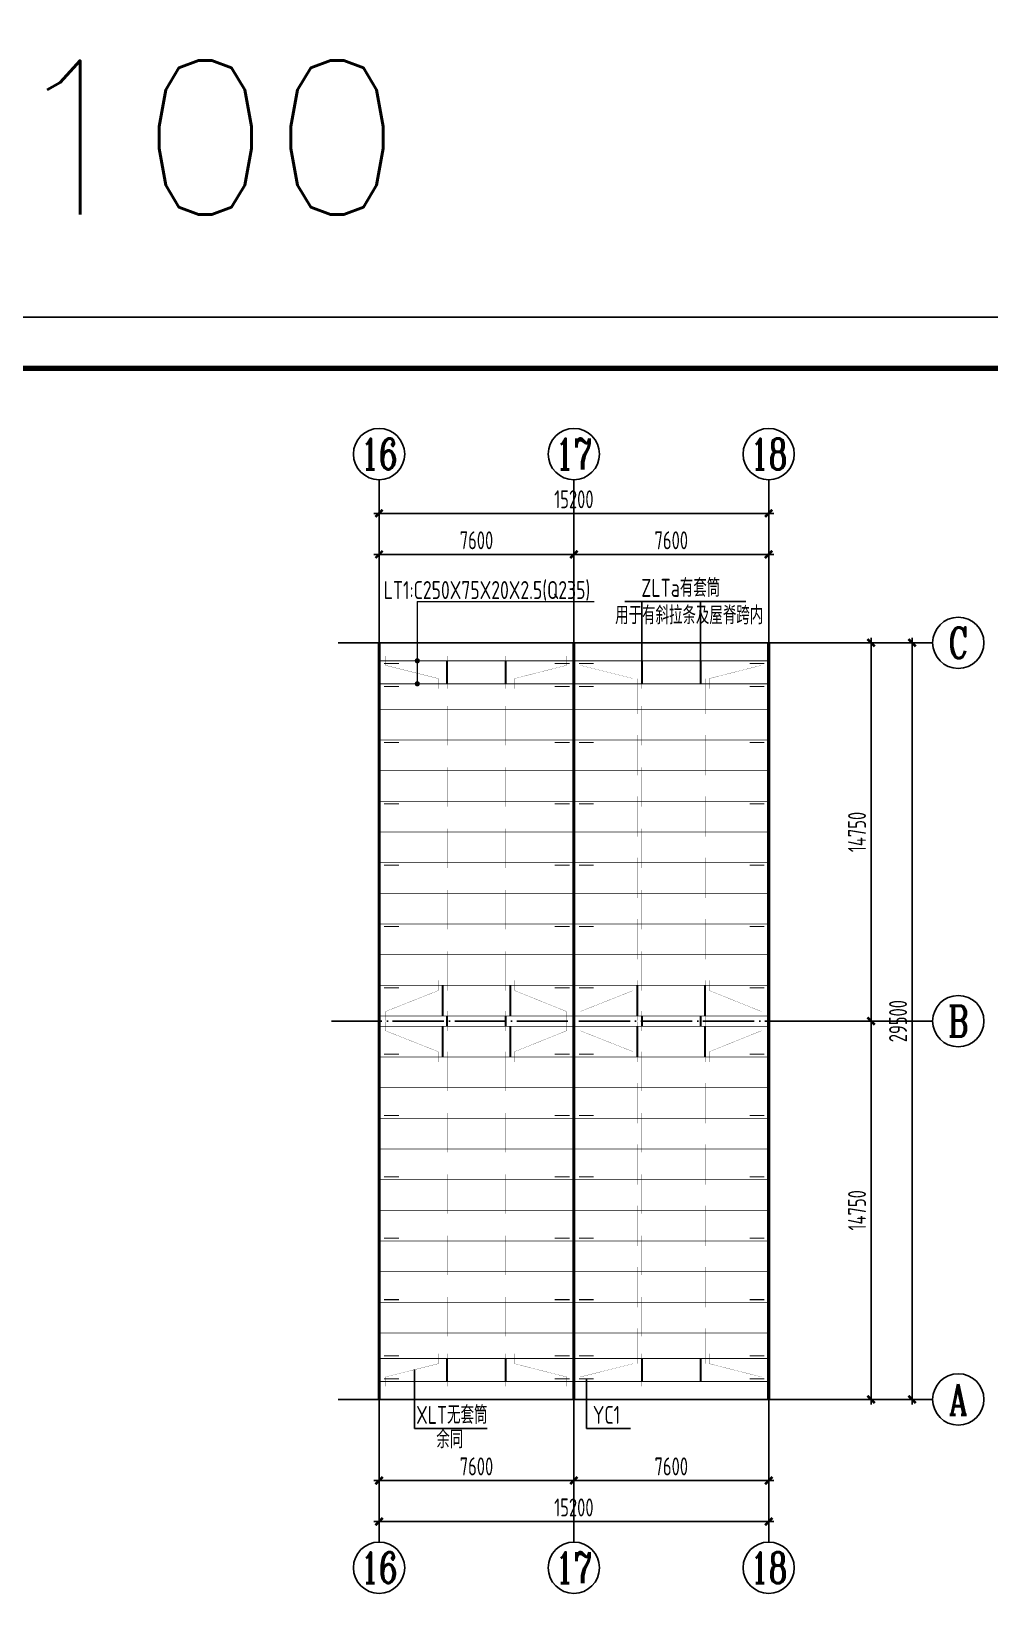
# Model space of a CAD drawing. Extents: x -3102990 to -851544, y -5293060 to -2540151.
# Drawn here: x -1766772 to -1748075, y -2655791 to -2625331 of the extents above; entities that cross this region are included whole.
import ezdxf
from ezdxf.enums import TextEntityAlignment as Align

# ---------------------------------------------------------------- set-up
doc = ezdxf.new("R2010")
doc.units = 0
doc.header["$LTSCALE"] = 1000
doc.header["$PDMODE"] = 1
for name, pattern in [('2', [16, 12.5, -1.5, 0.5, -1.5]), ('DASH', [0.35, 0.25, -0.1]), ('DOTE', [2.42, 2, -0.2, 0.02, -0.2])]:
    doc.linetypes.add(name, pattern=pattern)
doc.layers.get('0').update_dxf_attribs({"linetype": 'CONTINUOUS'})
doc.layers.get('Defpoints').update_dxf_attribs({"linetype": 'CONTINUOUS'})
for name, color, linetype in [('AXIS', 253, 'DOTE'), ('COLU', 7, 'CONTINUOUS'), ('DIM', 3, 'CONTINUOUS'), ('NUM', 7, 'CONTINUOUS'), ('PUB_TITLE', 4, 'CONTINUOUS'), ('REIN', 1, 'CONTINUOUS'), ('TEXT', 7, 'CONTINUOUS')]:
    doc.layers.add(name, color=color, linetype=linetype)
doc.layers.add('yichutu', color=7, linetype='CONTINUOUS', true_color=0xffffff, plot=False)
doc.styles.add('HZTXT', font='txt.shx', dxfattribs={"width": 0.7, "height": 300, "bigfont": 'hztxt.shx'})
doc.styles.add('TSSD_Axis', font='Complex.shx', dxfattribs={"width": 0.7, "bigfont": 'hztxt.shx'})
doc.styles.add('TSSD_Dimension', font='tssdeng.shx', dxfattribs={"width": 0.7, "bigfont": 'Hztxt.shx'})
doc.styles.add('TSSD_Rein', font='Tssdeng.shx', dxfattribs={"width": 0.75, "bigfont": 'hztxt.shx'})
doc.dimstyles.new('TSSD_200_100', dxfattribs={"dimtxt": 350, "dimasz": 100, "dimexe": 100, "dimexo": 250, "dimgap": 100, "dimtad": 1, "dimdec": 0, "dimlfac": 2, "dimzin": 0, "dimdsep": 46, "dimtxsty": 'TSSD_Dimension', "dimblk": 'ARCHTICK', "dimcen": 0, "dimdle": 100, "dimclrt": 7, "dimadec": 0, "dimazin": 0, "dimtfac": 1, "dimtdec": 0, "dimtix": 1, "dimtmove": 2, "dimatfit": 3, "dimfxl": 1, "dimtolj": 1, "dimtzin": 0, "dimarcsym": 0})

# ---------------------------------------------------------------- blocks, each defined once
blk = doc.blocks.new('ts_axno')
at = {"color": 0, "linetype": 'ByBlock', "lineweight": -2}
blk.add_circle((0, 0), 0.5, dxfattribs=at)
at = {"color": 0, "linetype": 'ByBlock', "lineweight": -2, "style": 'TSSD_Axis', "width": 0.7}
blk.add_attdef('A', text='', height=0.6, dxfattribs=at).set_placement((0, 0), align=Align.MIDDLE_CENTER)
blk = doc.blocks.new('_ArchTick')
at = {"color": 0, "const_width": 0.5}
blk.add_lwpolyline([(-0.71, -0.71), (0.71, 0.71)], dxfattribs=at)
blk = doc.blocks.new('*D1648')
at = {"layer": 'Defpoints', "color": 0, "ltscale": 1.5}
for p in [(-1756187, -2652666), (-1752387, -2652666), (-1756187, -2653584)]:
    blk.add_point(p, dxfattribs=at)
at = {"layer": 'DIM', "color": 0, "lineweight": -2, "ltscale": 1.5}
for p, q in [((-1756187, -2652916), (-1756187, -2653684)), ((-1752387, -2652916), (-1752387, -2653684)), ((-1752287, -2653584), (-1756287, -2653584))]:
    blk.add_line(p, q, dxfattribs=at)
at = {"layer": 'DIM', "color": 0, "lineweight": -2, "ltscale": 1.5, "xscale": 100, "yscale": 100, "zscale": 100, "rotation": 180}
blk.add_blockref('_ArchTick', (-1756187, -2653584), dxfattribs=at)
at = {"layer": 'DIM', "color": 0, "lineweight": -2, "ltscale": 1.5, "xscale": 100, "yscale": 100, "zscale": 100}
blk.add_blockref('_ArchTick', (-1752387, -2653584), dxfattribs=at)
at = {"layer": 'DIM', "color": 7, "ltscale": 1.5, "insert": (-1754287, -2653309), "char_height": 350, "attachment_point": 5, "style": 'TSSD_Dimension'}
blk.add_mtext('\\A1;7600', dxfattribs=at)
blk = doc.blocks.new('*D1649')
at = {"layer": 'Defpoints', "color": 0, "ltscale": 1.5}
for p in [(-1759987, -2652666), (-1756187, -2652666), (-1759987, -2653584)]:
    blk.add_point(p, dxfattribs=at)
at = {"layer": 'DIM', "color": 0, "lineweight": -2, "ltscale": 1.5}
for p, q in [((-1759987, -2652916), (-1759987, -2653684)), ((-1756187, -2652916), (-1756187, -2653684)), ((-1756087, -2653584), (-1760087, -2653584))]:
    blk.add_line(p, q, dxfattribs=at)
at = {"layer": 'DIM', "color": 0, "lineweight": -2, "ltscale": 1.5, "xscale": 100, "yscale": 100, "zscale": 100, "rotation": 180}
blk.add_blockref('_ArchTick', (-1759987, -2653584), dxfattribs=at)
at = {"layer": 'DIM', "color": 0, "lineweight": -2, "ltscale": 1.5, "xscale": 100, "yscale": 100, "zscale": 100}
blk.add_blockref('_ArchTick', (-1756187, -2653584), dxfattribs=at)
at = {"layer": 'DIM', "color": 7, "ltscale": 1.5, "insert": (-1758087, -2653309), "char_height": 350, "attachment_point": 5, "style": 'TSSD_Dimension'}
blk.add_mtext('\\A1;7600', dxfattribs=at)
blk = doc.blocks.new('*D1650')
at = {"layer": 'Defpoints', "color": 0, "ltscale": 1.5}
for p in [(-1759987, -2652666), (-1752387, -2652666), (-1752387, -2654384)]:
    blk.add_point(p, dxfattribs=at)
at = {"layer": 'DIM', "color": 0, "lineweight": -2, "ltscale": 1.5}
for p, q in [((-1759987, -2652916), (-1759987, -2654484)), ((-1752387, -2652916), (-1752387, -2654484)), ((-1760087, -2654384), (-1752287, -2654384))]:
    blk.add_line(p, q, dxfattribs=at)
at = {"layer": 'DIM', "color": 0, "lineweight": -2, "ltscale": 1.5, "xscale": 100, "yscale": 100, "zscale": 100, "rotation": 180}
blk.add_blockref('_ArchTick', (-1759987, -2654384), dxfattribs=at)
at = {"layer": 'DIM', "color": 0, "lineweight": -2, "ltscale": 1.5, "xscale": 100, "yscale": 100, "zscale": 100}
blk.add_blockref('_ArchTick', (-1752387, -2654384), dxfattribs=at)
at = {"layer": 'DIM', "color": 7, "ltscale": 1.5, "insert": (-1756187, -2654109), "char_height": 350, "attachment_point": 5, "style": 'TSSD_Dimension'}
blk.add_mtext('\\A1;15200', dxfattribs=at)
blk = doc.blocks.new('*D1651')
at = {"layer": 'Defpoints', "color": 0, "ltscale": 1.5}
for p in [(-1751587, -2637253), (-1751587, -2644628), (-1750389, -2644628)]:
    blk.add_point(p, dxfattribs=at)
at = {"layer": 'DIM', "color": 0, "lineweight": -2, "ltscale": 1.5}
for p, q in [((-1751337, -2637253), (-1750289, -2637253)), ((-1750389, -2637153), (-1750389, -2644728)), ((-1751337, -2644628), (-1750289, -2644628))]:
    blk.add_line(p, q, dxfattribs=at)
at = {"layer": 'DIM', "color": 0, "lineweight": -2, "ltscale": 1.5, "xscale": 100, "yscale": 100, "zscale": 100}
for p, rotation in [((-1750389, -2637253), 90), ((-1750389, -2644628), 270)]:
    blk.add_blockref('_ArchTick', p, dxfattribs=dict(at, rotation=rotation))
at = {"layer": 'DIM', "color": 7, "ltscale": 1.5, "insert": (-1750664, -2640941), "char_height": 350, "attachment_point": 5, "rotation": 90, "style": 'TSSD_Dimension'}
blk.add_mtext('\\A1;14750', dxfattribs=at)
blk = doc.blocks.new('*D1652')
at = {"layer": 'Defpoints', "color": 0, "ltscale": 1.5}
for p in [(-1751587, -2644628), (-1751587, -2652003), (-1750389, -2652003)]:
    blk.add_point(p, dxfattribs=at)
at = {"layer": 'DIM', "color": 0, "lineweight": -2, "ltscale": 1.5}
for p, q in [((-1750389, -2644528), (-1750389, -2652103)), ((-1751337, -2644628), (-1750289, -2644628)), ((-1751337, -2652003), (-1750289, -2652003))]:
    blk.add_line(p, q, dxfattribs=at)
at = {"layer": 'DIM', "color": 0, "lineweight": -2, "ltscale": 1.5, "xscale": 100, "yscale": 100, "zscale": 100}
for p, rotation in [((-1750389, -2644628), 90), ((-1750389, -2652003), 270)]:
    blk.add_blockref('_ArchTick', p, dxfattribs=dict(at, rotation=rotation))
at = {"layer": 'DIM', "color": 7, "ltscale": 1.5, "insert": (-1750664, -2648316), "char_height": 350, "attachment_point": 5, "rotation": 90, "style": 'TSSD_Dimension'}
blk.add_mtext('\\A1;14750', dxfattribs=at)
blk = doc.blocks.new('*D1653')
at = {"layer": 'Defpoints', "color": 0, "ltscale": 1.5}
for p in [(-1751587, -2637253), (-1749589, -2637253), (-1751587, -2652003)]:
    blk.add_point(p, dxfattribs=at)
at = {"layer": 'DIM', "color": 0, "lineweight": -2, "ltscale": 1.5}
for p, q in [((-1751337, -2637253), (-1749489, -2637253)), ((-1749589, -2652103), (-1749589, -2637153)), ((-1751337, -2652003), (-1749489, -2652003))]:
    blk.add_line(p, q, dxfattribs=at)
at = {"layer": 'DIM', "color": 0, "lineweight": -2, "ltscale": 1.5, "xscale": 100, "yscale": 100, "zscale": 100}
for p, rotation in [((-1749589, -2637253), 90), ((-1749589, -2652003), 270)]:
    blk.add_blockref('_ArchTick', p, dxfattribs=dict(at, rotation=rotation))
at = {"layer": 'DIM', "color": 7, "ltscale": 1.5, "insert": (-1749864, -2644628), "char_height": 350, "attachment_point": 5, "rotation": 90, "style": 'TSSD_Dimension'}
blk.add_mtext('\\A1;29500', dxfattribs=at)
blk = doc.blocks.new('*D1654')
at = {"layer": 'Defpoints', "color": 0, "ltscale": 1.5}
for p in [(-1756187, -2635530), (-1756187, -2636533), (-1752387, -2636533)]:
    blk.add_point(p, dxfattribs=at)
at = {"layer": 'DIM', "color": 0, "lineweight": -2, "ltscale": 1.5}
for p, q in [((-1756187, -2636283), (-1756187, -2635430)), ((-1752387, -2636283), (-1752387, -2635430)), ((-1752287, -2635530), (-1756287, -2635530))]:
    blk.add_line(p, q, dxfattribs=at)
at = {"layer": 'DIM', "color": 0, "lineweight": -2, "ltscale": 1.5, "xscale": 100, "yscale": 100, "zscale": 100, "rotation": 180}
blk.add_blockref('_ArchTick', (-1756187, -2635530), dxfattribs=at)
at = {"layer": 'DIM', "color": 0, "lineweight": -2, "ltscale": 1.5, "xscale": 100, "yscale": 100, "zscale": 100}
blk.add_blockref('_ArchTick', (-1752387, -2635530), dxfattribs=at)
at = {"layer": 'DIM', "color": 7, "ltscale": 1.5, "insert": (-1754287, -2635255), "char_height": 350, "attachment_point": 5, "style": 'TSSD_Dimension'}
blk.add_mtext('\\A1;7600', dxfattribs=at)
blk = doc.blocks.new('*D1655')
at = {"layer": 'Defpoints', "color": 0, "ltscale": 1.5}
for p in [(-1759987, -2635530), (-1759987, -2636533), (-1756187, -2636533)]:
    blk.add_point(p, dxfattribs=at)
at = {"layer": 'DIM', "color": 0, "lineweight": -2, "ltscale": 1.5}
for p, q in [((-1759987, -2636283), (-1759987, -2635430)), ((-1756187, -2636283), (-1756187, -2635430)), ((-1756087, -2635530), (-1760087, -2635530))]:
    blk.add_line(p, q, dxfattribs=at)
at = {"layer": 'DIM', "color": 0, "lineweight": -2, "ltscale": 1.5, "xscale": 100, "yscale": 100, "zscale": 100, "rotation": 180}
blk.add_blockref('_ArchTick', (-1759987, -2635530), dxfattribs=at)
at = {"layer": 'DIM', "color": 0, "lineweight": -2, "ltscale": 1.5, "xscale": 100, "yscale": 100, "zscale": 100}
blk.add_blockref('_ArchTick', (-1756187, -2635530), dxfattribs=at)
at = {"layer": 'DIM', "color": 7, "ltscale": 1.5, "insert": (-1758087, -2635255), "char_height": 350, "attachment_point": 5, "style": 'TSSD_Dimension'}
blk.add_mtext('\\A1;7600', dxfattribs=at)
blk = doc.blocks.new('*D1656')
at = {"layer": 'Defpoints', "color": 0, "ltscale": 1.5}
for p in [(-1752387, -2634730), (-1759987, -2636533), (-1752387, -2636533)]:
    blk.add_point(p, dxfattribs=at)
at = {"layer": 'DIM', "color": 0, "lineweight": -2, "ltscale": 1.5}
for p, q in [((-1760087, -2634730), (-1752287, -2634730)), ((-1759987, -2636283), (-1759987, -2634630)), ((-1752387, -2636283), (-1752387, -2634630))]:
    blk.add_line(p, q, dxfattribs=at)
at = {"layer": 'DIM', "color": 0, "lineweight": -2, "ltscale": 1.5, "xscale": 100, "yscale": 100, "zscale": 100, "rotation": 180}
blk.add_blockref('_ArchTick', (-1759987, -2634730), dxfattribs=at)
at = {"layer": 'DIM', "color": 0, "lineweight": -2, "ltscale": 1.5, "xscale": 100, "yscale": 100, "zscale": 100}
blk.add_blockref('_ArchTick', (-1752387, -2634730), dxfattribs=at)
at = {"layer": 'DIM', "color": 7, "ltscale": 1.5, "insert": (-1756187, -2634455), "char_height": 350, "attachment_point": 5, "style": 'TSSD_Dimension'}
blk.add_mtext('\\A1;15200', dxfattribs=at)
blk = doc.blocks.new('A$C16496DF1')
at = {"layer": 'PUB_TITLE'}
blk.add_lwpolyline([(0, 0), (0, 42000), (104100, 42000), (104100, 0)], close=True, dxfattribs=at)
at = {"layer": 'PUB_TITLE', "const_width": 100}
blk.add_lwpolyline([(103100, 1000), (103100, 41000), (713, 41000), (713, 1000), (103100, 1000)], dxfattribs=at)
blk = doc.blocks.new('yct-1041-420-104100-42000-100-2006.0')
at = {"layer": 'yichutu', "color": 7, "true_color": 0xffffff}
blk.add_lwpolyline([(0, 0), (0, 42000), (104100, 42000), (104100, 0)], close=True, dxfattribs=at)
at = {"layer": 'yichutu', "color": 7, "true_color": 0xffffff, "style": 'HZTXT'}
blk.add_text('A2+3/4 1:100', height=3000, dxfattribs=at).set_placement((0, 44000))

msp = doc.modelspace()

# ---------------------------------------------------------------- linework, layer by layer
at = {"color": 0, "linetype": 'ByBlock'}
for p, q in [((-1755196.08, -2636448.1), (-1752831.83, -2636448.1)), ((-1754859.94, -2637603.63), (-1754859.94, -2636448.1)), ((-1753714.91, -2637603.63), (-1753714.91, -2636448.1)), ((-1759292.67, -2651422.64), (-1759292.67, -2652570.77)), ((-1755941.75, -2651602.61), (-1755941.75, -2652570.77)), ((-1759292.67, -2652570.77), (-1757879.32, -2652570.77)), ((-1755941.75, -2652570.77), (-1755083.88, -2652570.77))]:
    msp.add_line(p, q, dxfattribs=at)
at = {"color": 0, "linetype": 'ByBlock', "const_width": 50}
for points in [[(-1759266.13, -2637603.63, 1), (-1759216.13, -2637603.63, 1)], [(-1759266.13, -2638052.02, 1), (-1759216.13, -2638052.02, 1)]]:
    msp.add_lwpolyline(points, format="xyb", close=True, dxfattribs=at)
at = {"layer": 'AXIS', "ltscale": 1.5}
for p, q in [((-1759987.42, -2652665.51), (-1759987.42, -2636532.65)), ((-1756187.42, -2652665.51), (-1756187.42, -2636532.65)), ((-1752387.42, -2652665.51), (-1752387.42, -2636532.65)), ((-1760787.42, -2637253.45), (-1751587.42, -2637253.45)), ((-1760787.42, -2652003.45), (-1751587.42, -2652003.45))]:
    msp.add_line(p, q, dxfattribs=at)
at = {"layer": 'AXIS', "ltscale": 0.5}
msp.add_line((-1751462.25, -2644628.45), (-1760912.6, -2644628.45), dxfattribs=at)
at = {"layer": 'COLU', "color": 4, "ltscale": 1.5}
msp.add_lwpolyline([(-1759987.42, -2637253.45), (-1752387.42, -2637253.45), (-1752387.42, -2652003.45), (-1759987.42, -2652003.45)], close=True, dxfattribs=at)
at = {"layer": 'NUM', "ltscale": 1.5}
for p, q in [((-1759987.42, -2636532.65), (-1759987.42, -2634073.26)), ((-1756187.42, -2636532.65), (-1756187.42, -2634073.26)), ((-1752387.42, -2636532.65), (-1752387.42, -2634073.26)), ((-1751587.42, -2637253.45), (-1749188.65, -2637253.45)), ((-1751587.42, -2644628.45), (-1749188.65, -2644628.45)), ((-1751587.42, -2652003.45), (-1749188.65, -2652003.45)), ((-1759987.42, -2652665.51), (-1759987.42, -2654783.72)), ((-1756187.42, -2652665.51), (-1756187.42, -2654783.72)), ((-1752387.42, -2652665.51), (-1752387.42, -2654783.72))]:
    msp.add_line(p, q, dxfattribs=at)
at = {"layer": 'REIN', "color": 4, "linetype": '2', "ltscale": 0.1, "const_width": 60}
for points in [[(-1759987.42, -2637253.45), (-1759987.42, -2652003.45)], [(-1756187.42, -2637253.45), (-1756187.42, -2652003.45)], [(-1752387.42, -2637253.45), (-1752387.42, -2652003.45)]]:
    msp.add_lwpolyline(points, dxfattribs=at)
at = {"layer": 'REIN', "color": 3, "linetype": 'ByBlock'}
for points, const_width in [([(-1759860.49, -2637511.95), (-1759860.49, -2637692.17), (-1758834.91, -2637948.82), (-1758834.91, -2638148.51)], 4), ([(-1758659.94, -2638148.51), (-1758659.94, -2637511.95)], 4), ([(-1757514.91, -2638148.51), (-1757514.91, -2637511.95)], 4), ([(-1756330.57, -2637511.95), (-1756330.57, -2637692.17), (-1757339.94, -2637948.82), (-1757339.94, -2638148.51)], 4), ([(-1756060.49, -2637511.95), (-1756060.49, -2637692.17), (-1755034.91, -2637948.82), (-1755034.91, -2638148.51)], 4), ([(-1754859.94, -2638148.51), (-1754859.94, -2637511.95)], 4), ([(-1753714.91, -2638148.51), (-1753714.91, -2637511.95)], 4), ([(-1752530.57, -2637511.95), (-1752530.57, -2637692.17), (-1753539.94, -2637948.82), (-1753539.94, -2638148.51)], 4), ([(-1758659.94, -2637603.63), (-1758659.94, -2638052.02)], 40), ([(-1757514.91, -2637603.63), (-1757514.91, -2638052.02)], 40), ([(-1754859.94, -2637603.63), (-1754859.94, -2638052.02)], 40), ([(-1753714.91, -2637603.63), (-1753714.91, -2638052.02)], 40), ([(-1758747.42, -2637950.9), (-1758747.42, -2638641.94)], 4), ([(-1757427.42, -2637950.9), (-1757427.42, -2638641.94)], 4), ([(-1754947.42, -2637950.9), (-1754947.42, -2638641.94)], 4), ([(-1753627.42, -2637950.9), (-1753627.42, -2638641.94)], 4), ([(-1758659.94, -2638485.46), (-1758659.94, -2639251.34)], 4), ([(-1757514.91, -2638485.46), (-1757514.91, -2639251.34)], 4), ([(-1754859.94, -2638485.46), (-1754859.94, -2639251.34)], 4), ([(-1753714.91, -2638485.46), (-1753714.91, -2639251.34)], 4), ([(-1758747.42, -2639051.64), (-1758747.42, -2639837.65)], 4), ([(-1757427.42, -2639051.64), (-1757427.42, -2639837.65)], 4), ([(-1754947.42, -2639051.64), (-1754947.42, -2639837.65)], 4), ([(-1753627.42, -2639051.64), (-1753627.42, -2639837.65)], 4), ([(-1758659.94, -2639681.16), (-1758659.94, -2640447.05)], 4), ([(-1757514.91, -2639681.16), (-1757514.91, -2640447.05)], 4), ([(-1754859.94, -2639681.16), (-1754859.94, -2640447.05)], 4), ([(-1753714.91, -2639681.16), (-1753714.91, -2640447.05)], 4), ([(-1758747.42, -2640247.36), (-1758747.42, -2641033.36)], 4), ([(-1757427.42, -2640247.36), (-1757427.42, -2641033.36)], 4), ([(-1754947.42, -2640247.36), (-1754947.42, -2641033.36)], 4), ([(-1753627.42, -2640247.36), (-1753627.42, -2641033.36)], 4), ([(-1758659.94, -2640876.86), (-1758659.94, -2641642.75)], 4), ([(-1757514.91, -2640876.86), (-1757514.91, -2641642.75)], 4), ([(-1754859.94, -2640876.86), (-1754859.94, -2641642.75)], 4), ([(-1753714.91, -2640876.86), (-1753714.91, -2641642.75)], 4), ([(-1758747.42, -2641443.06), (-1758747.42, -2642229.06)], 4), ([(-1757427.42, -2641443.06), (-1757427.42, -2642229.06)], 4), ([(-1754947.42, -2641443.06), (-1754947.42, -2642229.06)], 4), ([(-1753627.42, -2641443.06), (-1753627.42, -2642229.06)], 4), ([(-1758659.94, -2642072.58), (-1758659.94, -2642838.46)], 4), ([(-1757514.91, -2642072.58), (-1757514.91, -2642838.46)], 4), ([(-1754859.94, -2642072.58), (-1754859.94, -2642838.46)], 4), ([(-1753714.91, -2642072.58), (-1753714.91, -2642838.46)], 4), ([(-1758747.42, -2642638.78), (-1758747.42, -2643424.78)], 4), ([(-1757427.42, -2642638.78), (-1757427.42, -2643424.78)], 4), ([(-1754947.42, -2642638.78), (-1754947.42, -2643424.78)], 4), ([(-1753627.42, -2642638.78), (-1753627.42, -2643424.78)], 4), ([(-1758659.94, -2643268.29), (-1758659.94, -2644034.18)], 4), ([(-1757514.91, -2643268.29), (-1757514.91, -2644034.18)], 4), ([(-1754859.94, -2643268.29), (-1754859.94, -2644034.18)], 4), ([(-1753714.91, -2643268.29), (-1753714.91, -2644034.18)], 4), ([(-1759860.49, -2644620.49), (-1759860.49, -2644440.27), (-1758834.91, -2644034.18), (-1758834.91, -2643834.49)], 4), ([(-1758747.42, -2644528.81), (-1758747.42, -2643930.98)], 40), ([(-1758747.42, -2643834.49), (-1758747.42, -2644620.49)], 4), ([(-1757427.42, -2644528.81), (-1757427.42, -2643930.98)], 40), ([(-1757427.42, -2643834.49), (-1757427.42, -2644620.49)], 4), ([(-1756330.57, -2644620.49), (-1756330.57, -2644440.27), (-1757339.94, -2644034.18), (-1757339.94, -2643834.49)], 4), ([(-1756060.49, -2644620.49), (-1756060.49, -2644440.27), (-1755034.91, -2644034.18), (-1755034.91, -2643834.49)], 4), ([(-1754947.42, -2644528.81), (-1754947.42, -2643930.98)], 40), ([(-1754947.42, -2643834.49), (-1754947.42, -2644620.49)], 4), ([(-1753627.42, -2644528.81), (-1753627.42, -2643930.98)], 40), ([(-1753627.42, -2643834.49), (-1753627.42, -2644620.49)], 4), ([(-1752530.57, -2644620.49), (-1752530.57, -2644440.27), (-1753539.94, -2644034.18), (-1753539.94, -2643834.49)], 4), ([(-1758659.94, -2644728.1), (-1758659.94, -2644528.81)], 40), ([(-1758659.94, -2644432.32), (-1758659.94, -2644819.78)], 4), ([(-1757514.91, -2644728.1), (-1757514.91, -2644528.81)], 40), ([(-1757514.91, -2644432.32), (-1757514.91, -2644819.78)], 4), ([(-1754859.94, -2644728.1), (-1754859.94, -2644528.81)], 40), ([(-1754859.94, -2644432.32), (-1754859.94, -2644819.78)], 4), ([(-1753714.91, -2644728.1), (-1753714.91, -2644528.81)], 40), ([(-1753714.91, -2644432.32), (-1753714.91, -2644819.78)], 4), ([(-1759860.49, -2644636.41), (-1759860.49, -2644816.63), (-1758834.91, -2645222.73), (-1758834.91, -2645422.42)], 4), ([(-1758747.42, -2644728.1), (-1758747.42, -2645325.93)], 40), ([(-1758747.42, -2645422.42), (-1758747.42, -2644636.41)], 4), ([(-1757427.42, -2644728.1), (-1757427.42, -2645325.93)], 40), ([(-1757427.42, -2645422.42), (-1757427.42, -2644636.41)], 4), ([(-1756330.57, -2644636.41), (-1756330.57, -2644816.63), (-1757339.94, -2645222.73), (-1757339.94, -2645422.42)], 4), ([(-1756060.49, -2644636.41), (-1756060.49, -2644816.63), (-1755034.91, -2645222.73), (-1755034.91, -2645422.42)], 4), ([(-1754947.42, -2644728.1), (-1754947.42, -2645325.93)], 40), ([(-1754947.42, -2645422.42), (-1754947.42, -2644636.41)], 4), ([(-1753627.42, -2644728.1), (-1753627.42, -2645325.93)], 40), ([(-1753627.42, -2645422.42), (-1753627.42, -2644636.41)], 4), ([(-1752530.57, -2644636.41), (-1752530.57, -2644816.63), (-1753539.94, -2645222.73), (-1753539.94, -2645422.42)], 4), ([(-1758659.94, -2645988.61), (-1758659.94, -2645222.73)], 4), ([(-1757514.91, -2645988.61), (-1757514.91, -2645222.73)], 4), ([(-1754859.94, -2645988.61), (-1754859.94, -2645222.73)], 4), ([(-1753714.91, -2645988.61), (-1753714.91, -2645222.73)], 4), ([(-1758747.42, -2646618.13), (-1758747.42, -2645832.13)], 4), ([(-1757427.42, -2646618.13), (-1757427.42, -2645832.13)], 4), ([(-1754947.42, -2646618.13), (-1754947.42, -2645832.13)], 4), ([(-1753627.42, -2646618.13), (-1753627.42, -2645832.13)], 4), ([(-1758659.94, -2647184.33), (-1758659.94, -2646418.44)], 4), ([(-1757514.91, -2647184.33), (-1757514.91, -2646418.44)], 4), ([(-1754859.94, -2647184.33), (-1754859.94, -2646418.44)], 4), ([(-1753714.91, -2647184.33), (-1753714.91, -2646418.44)], 4), ([(-1758747.42, -2647813.84), (-1758747.42, -2647027.84)], 4), ([(-1757427.42, -2647813.84), (-1757427.42, -2647027.84)], 4), ([(-1754947.42, -2647813.84), (-1754947.42, -2647027.84)], 4), ([(-1753627.42, -2647813.84), (-1753627.42, -2647027.84)], 4), ([(-1758659.94, -2648380.04), (-1758659.94, -2647614.15)], 4), ([(-1757514.91, -2648380.04), (-1757514.91, -2647614.15)], 4), ([(-1754859.94, -2648380.04), (-1754859.94, -2647614.15)], 4), ([(-1753714.91, -2648380.04), (-1753714.91, -2647614.15)], 4), ([(-1758747.42, -2649009.54), (-1758747.42, -2648223.54)], 4), ([(-1757427.42, -2649009.54), (-1757427.42, -2648223.54)], 4), ([(-1754947.42, -2649009.54), (-1754947.42, -2648223.54)], 4), ([(-1753627.42, -2649009.54), (-1753627.42, -2648223.54)], 4), ([(-1758659.94, -2649575.74), (-1758659.94, -2648809.85)], 4), ([(-1757514.91, -2649575.74), (-1757514.91, -2648809.85)], 4), ([(-1754859.94, -2649575.74), (-1754859.94, -2648809.85)], 4), ([(-1753714.91, -2649575.74), (-1753714.91, -2648809.85)], 4), ([(-1758747.42, -2650205.26), (-1758747.42, -2649419.26)], 4), ([(-1757427.42, -2650205.26), (-1757427.42, -2649419.26)], 4), ([(-1754947.42, -2650205.26), (-1754947.42, -2649419.26)], 4), ([(-1753627.42, -2650205.26), (-1753627.42, -2649419.26)], 4), ([(-1758659.94, -2650771.45), (-1758659.94, -2650005.56)], 4), ([(-1757514.91, -2650771.45), (-1757514.91, -2650005.56)], 4), ([(-1754859.94, -2650771.45), (-1754859.94, -2650005.56)], 4), ([(-1753714.91, -2650771.45), (-1753714.91, -2650005.56)], 4), ([(-1758747.42, -2651306), (-1758747.42, -2650614.97)], 4), ([(-1757427.42, -2651306), (-1757427.42, -2650614.97)], 4), ([(-1754947.42, -2651306), (-1754947.42, -2650614.97)], 4), ([(-1753627.42, -2651306), (-1753627.42, -2650614.97)], 4), ([(-1759860.49, -2651744.96), (-1759860.49, -2651564.73), (-1758834.91, -2651308.08), (-1758834.91, -2651108.39)], 4), ([(-1758659.94, -2651653.27), (-1758659.94, -2651204.88)], 40), ([(-1758659.94, -2651108.39), (-1758659.94, -2651744.96)], 4), ([(-1757514.91, -2651653.27), (-1757514.91, -2651204.88)], 40), ([(-1757514.91, -2651108.39), (-1757514.91, -2651744.96)], 4), ([(-1756330.57, -2651744.96), (-1756330.57, -2651564.73), (-1757339.94, -2651308.08), (-1757339.94, -2651108.39)], 4), ([(-1756060.49, -2651744.96), (-1756060.49, -2651564.73), (-1755034.91, -2651308.08), (-1755034.91, -2651108.39)], 4), ([(-1754859.94, -2651653.27), (-1754859.94, -2651204.88)], 40), ([(-1754859.94, -2651108.39), (-1754859.94, -2651744.96)], 4), ([(-1753714.91, -2651653.27), (-1753714.91, -2651204.88)], 40), ([(-1753714.91, -2651108.39), (-1753714.91, -2651744.96)], 4), ([(-1752530.57, -2651744.96), (-1752530.57, -2651564.73), (-1753539.94, -2651308.08), (-1753539.94, -2651108.39)], 4)]:
    msp.add_lwpolyline(points, dxfattribs=dict(at, const_width=const_width))
at = {"layer": 'REIN', "color": 6, "lineweight": 5, "const_width": 15}
for points in [[(-1752387.42, -2637603.63), (-1759987.42, -2637603.63)], [(-1752387.42, -2638052.02), (-1759987.42, -2638052.02)], [(-1752387.42, -2638550.24), (-1759987.42, -2638550.24)], [(-1752387.42, -2639148.1), (-1759987.42, -2639148.1)], [(-1752387.42, -2639745.96), (-1759987.42, -2639745.96)], [(-1752387.42, -2640343.81), (-1759987.42, -2640343.81)], [(-1752387.42, -2640941.68), (-1759987.42, -2640941.68)], [(-1752387.42, -2641539.52), (-1759987.42, -2641539.52)], [(-1752387.42, -2642137.38), (-1759987.42, -2642137.38)], [(-1752387.42, -2642735.24), (-1759987.42, -2642735.24)], [(-1752387.42, -2643333.09), (-1759987.42, -2643333.09)], [(-1752387.42, -2643930.98), (-1759987.42, -2643930.98)], [(-1752387.42, -2644528.81), (-1759987.42, -2644528.81)], [(-1752387.42, -2644728.1), (-1759987.42, -2644728.1)], [(-1752387.42, -2645325.93), (-1759987.42, -2645325.93)], [(-1752387.42, -2645923.81), (-1759987.42, -2645923.81)], [(-1752387.42, -2646521.67), (-1759987.42, -2646521.67)], [(-1752387.42, -2647119.52), (-1759987.42, -2647119.52)], [(-1752387.42, -2647717.38), (-1759987.42, -2647717.38)], [(-1752387.42, -2648315.23), (-1759987.42, -2648315.23)], [(-1752387.42, -2648913.1), (-1759987.42, -2648913.1)], [(-1752387.42, -2649510.94), (-1759987.42, -2649510.94)], [(-1752387.42, -2650108.8), (-1759987.42, -2650108.8)], [(-1752387.42, -2650706.66), (-1759987.42, -2650706.66)], [(-1752387.42, -2651204.88), (-1759987.42, -2651204.88)], [(-1752387.42, -2651653.27), (-1759987.42, -2651653.27)]]:
    msp.add_lwpolyline(points, dxfattribs=at)
at = {"layer": 'REIN', "color": 2, "linetype": 'DASH', "ltscale": 0.4, "const_width": 20}
for points in [[(-1759599.71, -2637654.29), (-1759888.87, -2637654.29)], [(-1756271.32, -2637654.29), (-1756560.48, -2637654.29)], [(-1755799.71, -2637654.29), (-1756088.87, -2637654.29)], [(-1752471.32, -2637654.29), (-1752760.48, -2637654.29)], [(-1759599.71, -2638102.69), (-1759888.87, -2638102.69)], [(-1756271.32, -2638102.69), (-1756560.48, -2638102.69)], [(-1755799.71, -2638102.69), (-1756088.87, -2638102.69)], [(-1752471.32, -2638102.69), (-1752760.48, -2638102.69)], [(-1759599.71, -2639198.76), (-1759888.87, -2639198.76)], [(-1756271.32, -2639198.76), (-1756560.48, -2639198.76)], [(-1755799.71, -2639198.76), (-1756088.87, -2639198.76)], [(-1752471.32, -2639198.76), (-1752760.48, -2639198.76)], [(-1759599.71, -2640394.47), (-1759888.87, -2640394.47)], [(-1756271.32, -2640394.47), (-1756560.48, -2640394.47)], [(-1755799.71, -2640394.47), (-1756088.87, -2640394.47)], [(-1752471.32, -2640394.47), (-1752760.48, -2640394.47)], [(-1759599.71, -2641590.18), (-1759888.87, -2641590.18)], [(-1756271.32, -2641590.18), (-1756560.48, -2641590.18)], [(-1755799.71, -2641590.18), (-1756088.87, -2641590.18)], [(-1752471.32, -2641590.18), (-1752760.48, -2641590.18)], [(-1759599.71, -2642785.9), (-1759888.87, -2642785.9)], [(-1756271.32, -2642785.9), (-1756560.48, -2642785.9)], [(-1755799.71, -2642785.9), (-1756088.87, -2642785.9)], [(-1752471.32, -2642785.9), (-1752760.48, -2642785.9)], [(-1759599.71, -2643981.64), (-1759888.87, -2643981.64)], [(-1756271.32, -2643981.64), (-1756560.48, -2643981.64)], [(-1755799.71, -2643981.64), (-1756088.87, -2643981.64)], [(-1752471.32, -2643981.64), (-1752760.48, -2643981.64)], [(-1759599.71, -2645275.27), (-1759888.87, -2645275.27)], [(-1756271.32, -2645275.27), (-1756560.48, -2645275.27)], [(-1755799.71, -2645275.27), (-1756088.87, -2645275.27)], [(-1752471.32, -2645275.27), (-1752760.48, -2645275.27)], [(-1759599.71, -2646471.01), (-1759888.87, -2646471.01)], [(-1756271.32, -2646471.01), (-1756560.48, -2646471.01)], [(-1755799.71, -2646471.01), (-1756088.87, -2646471.01)], [(-1752471.32, -2646471.01), (-1752760.48, -2646471.01)], [(-1759599.71, -2647666.72), (-1759888.87, -2647666.72)], [(-1756271.32, -2647666.72), (-1756560.48, -2647666.72)], [(-1755799.71, -2647666.72), (-1756088.87, -2647666.72)], [(-1752471.32, -2647666.72), (-1752760.48, -2647666.72)], [(-1759599.71, -2648862.43), (-1759888.87, -2648862.43)], [(-1756271.32, -2648862.43), (-1756560.48, -2648862.43)], [(-1755799.71, -2648862.43), (-1756088.87, -2648862.43)], [(-1752471.32, -2648862.43), (-1752760.48, -2648862.43)], [(-1759599.71, -2650058.14), (-1759888.87, -2650058.14)], [(-1756271.32, -2650058.14), (-1756560.48, -2650058.14)], [(-1755799.71, -2650058.14), (-1756088.87, -2650058.14)], [(-1752471.32, -2650058.14), (-1752760.48, -2650058.14)], [(-1759599.71, -2651154.22), (-1759888.87, -2651154.22)], [(-1756271.32, -2651154.22), (-1756560.48, -2651154.22)], [(-1755799.71, -2651154.22), (-1756088.87, -2651154.22)], [(-1752471.32, -2651154.22), (-1752760.48, -2651154.22)], [(-1759599.71, -2651602.61), (-1759888.87, -2651602.61)], [(-1756271.32, -2651602.61), (-1756560.48, -2651602.61)], [(-1755799.71, -2651602.61), (-1756088.87, -2651602.61)], [(-1752471.32, -2651602.61), (-1752760.48, -2651602.61)]]:
    msp.add_lwpolyline(points, dxfattribs=at)
at = {"layer": 'TEXT', "lineweight": 9}
for q in [(-1759241.13, -2638052.02), (-1755791.36, -2636448.1)]:
    msp.add_line((-1759241.13, -2636448.1), q, dxfattribs=at)

# ---------------------------------------------------------------- block references
at = {"ltscale": 1.5}
msp.add_blockref('A$C16496DF1', (-1789965.91, -2672902.4), dxfattribs=at)
at = {"layer": 'NUM'}
ref = msp.add_blockref('ts_axno', (-1759987.42, -2633573.26), dxfattribs=dict(at, xscale=1000, yscale=1000, zscale=1000))
ref.add_attrib('16', '16', dxfattribs={"height": 600, "style": 'TSSD_Axis', "width": 0.7}).set_placement((-1759987.42, -2633573.26), align=Align.MIDDLE_CENTER)
ref = msp.add_blockref('ts_axno', (-1756187.42, -2633573.26), dxfattribs=dict(at, xscale=1000, yscale=1000, zscale=1000))
ref.add_attrib('17', '17', dxfattribs={"height": 600, "style": 'TSSD_Axis', "width": 0.7}).set_placement((-1756187.42, -2633573.26), align=Align.MIDDLE_CENTER)
ref = msp.add_blockref('ts_axno', (-1752387.42, -2633573.26), dxfattribs=dict(at, xscale=1000, yscale=1000, zscale=1000))
ref.add_attrib('18', '18', dxfattribs={"height": 600, "style": 'TSSD_Axis', "width": 0.7}).set_placement((-1752387.42, -2633573.26), align=Align.MIDDLE_CENTER)
ref = msp.add_blockref('ts_axno', (-1748688.65, -2637253.45), dxfattribs=dict(at, xscale=1000, yscale=1000, zscale=1000))
ref.add_attrib('C', 'C', dxfattribs={"height": 600, "style": 'TSSD_Axis', "width": 0.7}).set_placement((-1748688.65, -2637253.45), align=Align.MIDDLE_CENTER)
ref = msp.add_blockref('ts_axno', (-1748688.65, -2644628.45), dxfattribs=dict(at, xscale=1000, yscale=1000, zscale=1000))
ref.add_attrib('B', 'B', dxfattribs={"height": 600, "style": 'TSSD_Axis', "width": 0.7}).set_placement((-1748688.65, -2644628.45), align=Align.MIDDLE_CENTER)
ref = msp.add_blockref('ts_axno', (-1748688.65, -2652003.45), dxfattribs=dict(at, xscale=1000, yscale=1000, zscale=1000))
ref.add_attrib('A', 'A', dxfattribs={"height": 600, "style": 'TSSD_Axis', "width": 0.7}).set_placement((-1748688.65, -2652003.45), align=Align.MIDDLE_CENTER)
ref = msp.add_blockref('ts_axno', (-1759987.42, -2655283.72), dxfattribs=dict(at, xscale=1000, yscale=1000, zscale=1000))
ref.add_attrib('16', '16', dxfattribs={"height": 600, "style": 'TSSD_Axis', "width": 0.7}).set_placement((-1759987.42, -2655283.72), align=Align.MIDDLE_CENTER)
ref = msp.add_blockref('ts_axno', (-1756187.42, -2655283.72), dxfattribs=dict(at, xscale=1000, yscale=1000, zscale=1000))
ref.add_attrib('17', '17', dxfattribs={"height": 600, "style": 'TSSD_Axis', "width": 0.7}).set_placement((-1756187.42, -2655283.72), align=Align.MIDDLE_CENTER)
ref = msp.add_blockref('ts_axno', (-1752387.42, -2655283.72), dxfattribs=dict(at, xscale=1000, yscale=1000, zscale=1000))
ref.add_attrib('18', '18', dxfattribs={"height": 600, "style": 'TSSD_Axis', "width": 0.7}).set_placement((-1752387.42, -2655283.72), align=Align.MIDDLE_CENTER)
at = {"layer": 'yichutu'}
msp.add_blockref('yct-1041-420-104100-42000-100-2006.0', (-1789965.91, -2672902.4), dxfattribs=at)

# ---------------------------------------------------------------- texts
at = {"layer": 'TEXT', "lineweight": 9, "style": 'TSSD_Rein', "width": 0.75}
msp.add_text('LT1:C250X75X20X2.5(Q235)', height=350, dxfattribs=at).set_placement((-1759896.79, -2636399.59, 58.52))
at = {"layer": 'TEXT', "style": 'TSSD_Rein', "width": 0.75}
for s, p in [('ZLTa有套筒', (-1754872.21, -2636356.86)), ('用于有斜拉条及屋脊跨内', (-1755381.35, -2636891.3)), ('XLT无套筒', (-1759263.07, -2652479.52)), ('YC1', (-1755817.13, -2652479.52)), ('余同', (-1758870.1, -2652954.74))]:
    msp.add_text(s, height=350, dxfattribs=at).set_placement(p)

# ---------------------------------------------------------------- dimensions: what is measured, and where the dimension line sits
at = {"layer": 'DIM', "ltscale": 1.5}
for base, p1, p2, picture, middle in [((-1752387.42, -2634729.63), (-1759987.42, -2636532.65), (-1752387.42, -2636532.65), '*D1656', (-1756187.42, -2634454.63)), ((-1759987.42, -2635529.63), (-1756187.42, -2636532.65), (-1759987.42, -2636532.65), '*D1655', (-1758087.42, -2635254.63)), ((-1756187.42, -2635529.63), (-1752387.42, -2636532.65), (-1756187.42, -2636532.65), '*D1654', (-1754287.42, -2635254.63))]:
    dim = msp.add_linear_dim(base=base, p1=p1, p2=p2, dimstyle='TSSD_200_100', dxfattribs=at)
    dim.commit()
    dim.dimension.update_dxf_attribs({"geometry": picture, "text_midpoint": middle})
for base, p1, p2, angle, picture, middle in [((-1750388.65, -2644628.45), (-1751587.42, -2637253.45), (-1751587.42, -2644628.45), 270, '*D1651', (-1750663.65, -2640940.95)), ((-1749588.65, -2637253.45), (-1751587.42, -2652003.45), (-1751587.42, -2637253.45), 270, '*D1653', (-1749863.65, -2644628.45)), ((-1750388.65, -2652003.45), (-1751587.42, -2644628.45), (-1751587.42, -2652003.45), 270, '*D1652', (-1750663.65, -2648315.95)), ((-1759987.42, -2653583.72), (-1756187.42, -2652665.51), (-1759987.42, -2652665.51), 180, '*D1649', (-1758087.42, -2653308.72)), ((-1752387.42, -2654383.72), (-1759987.42, -2652665.51), (-1752387.42, -2652665.51), 180, '*D1650', (-1756187.42, -2654108.72)), ((-1756187.42, -2653583.72), (-1752387.42, -2652665.51), (-1756187.42, -2652665.51), 180, '*D1648', (-1754287.42, -2653308.72))]:
    dim = msp.add_linear_dim(base=base, p1=p1, p2=p2, angle=angle, dimstyle='TSSD_200_100', dxfattribs=at)
    dim.commit()
    dim.dimension.update_dxf_attribs({"geometry": picture, "text_midpoint": middle})

doc.saveas('drawing.dxf')
